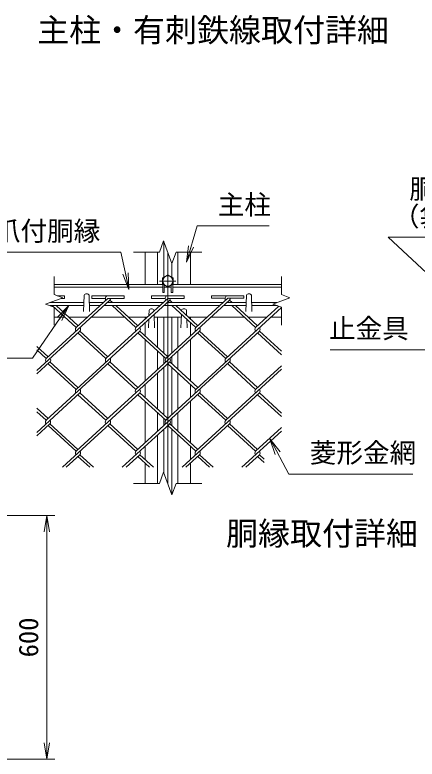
# Model space of a CAD drawing. Units: millimetres, scale not verified. Extents: x -4200 to 4200, y -2970 to 2970.
# Drawn here: x 1574 to 2566, y -551 to 1283 of the extents above; entities that cross this region are included whole.
import ezdxf
from ezdxf.enums import TextEntityAlignment as Align

# ---------------------------------------------------------------- set-up
doc = ezdxf.new("R2010")
doc.units = ezdxf.units.MM
doc.header["$LTSCALE"] = 20
doc.linetypes.add('USER1', pattern=[50.8, 31.75, -6.35, 6.35, -6.35])
for name, color, linetype, lineweight in [('0-1_D-STR1', 1, 'Continuous', 18), ('0-2_D-BMK', 2, 'USER1', 13), ('0-3_D-STR-DIM', 7, 'Continuous', 9), ('0-4_D-STR3', 3, 'Continuous', 13), ('0-8_0', 7, 'Continuous', 9), ('0-A_D-STR2', 7, 'Continuous', 9), ('0-B_D-STR-TXT', 7, 'Continuous', 9)]:
    doc.layers.add(name, color=color, linetype=linetype, lineweight=lineweight)
doc.layers.add('0-9_D-TTL-TXT', color=7, linetype='Continuous')
doc.styles.add('ＭＳ ゴシック', font='')
doc.styles.get('ＭＳ ゴシック').set_extended_font_data('MS Gothic')

# ---------------------------------------------------------------- blocks, each defined once
blk = doc.blocks.new('_Open')
at = {"layer": '0-8_0'}
blk.add_line((-20, 3.33), (0, 0), dxfattribs=at)
blk.add_lwpolyline([(-20, -3.33), (0, 0), (-20, 0)], dxfattribs=at)

msp = doc.modelspace()

# ---------------------------------------------------------------- linework, layer by layer
at = {"layer": '0-1_D-STR1'}
for p, q in [((1941.12, 725.72), (1941.12, 636.48)), ((1895.12, 618.24), (1895.12, 698.24)), ((1926.12, 618.24), (1926.12, 698.24)), ((1976.12, 618.24), (1976.12, 698.24)), ((2007.12, 618.24), (2007.12, 698.24)), ((1961.12, 670.77), (1961.12, 636.48)), ((1671.12, 618.24), (1938.62, 618.24)), ((1671.12, 612.24), (1938.62, 612.24)), ((1942.62, 612.24), (1959.62, 612.24)), ((1963.62, 618.24), (2231.12, 618.24)), ((1963.62, 612.24), (2231.12, 612.24)), ((1745.12, 591.99), (1743.72, 551.74)), ((1757.12, 591.99), (1758.53, 551.74)), ((2145.12, 591.99), (2143.72, 551.74)), ((2157.12, 591.99), (2158.53, 551.74)), ((1905.12, 555), (1904.66, 541.79)), ((1917.12, 555), (1917.18, 553.26)), ((1985.12, 555), (1985.07, 553.45)), ((1997.12, 555), (1997.58, 541.99)), ((1671.12, 538.24), (1697.3, 538.24)), ((1706.75, 538.24), (1753.34, 538.24)), ((1762.81, 538.24), (1844.76, 538.24)), ((1854.21, 538.24), (1900.79, 538.24)), ((1895.12, 533.05), (1895.12, 538.24)), ((1904.36, 533.05), (1903.62, 512)), ((1917.47, 545.06), (1918.62, 512)), ((1917.71, 538.24), (1984.54, 538.24)), ((1926.12, 463.69), (1926.12, 538.24)), ((1941.12, 538.24), (1941.12, 449.94)), ((1961.12, 538.24), (1961.12, 449.94)), ((1976.12, 463.69), (1976.12, 538.24)), ((1984.78, 545.04), (1983.62, 512)), ((1997.89, 533.02), (1998.62, 512)), ((2048.25, 538.24), (2001.66, 538.24)), ((2007.12, 533.24), (2007.12, 538.24)), ((2139.65, 538.24), (2057.49, 538.24)), ((2195.71, 538.24), (2149.12, 538.24)), ((2231.12, 538.24), (2205.18, 538.24)), ((1895.12, 492.07), (1895.12, 524.58)), ((2007.12, 492.1), (2007.12, 524.56)), ((1895.12, 380.79), (1895.12, 483.41)), ((2007.12, 380.79), (2007.12, 483.41)), ((1926.12, 409.19), (1926.12, 455.01)), ((1941.12, 441.26), (1941.12, 422.94)), ((1961.12, 441.26), (1961.12, 422.94)), ((1976.12, 409.19), (1976.12, 455.01)), ((1941.12, 414.26), (1941.12, 297.46)), ((1961.12, 414.26), (1961.12, 297.46)), ((1926.12, 311.21), (1926.12, 400.51)), ((1976.12, 311.21), (1976.12, 400.51)), ((1895.12, 339.62), (1895.12, 372.1)), ((2007.12, 339.62), (2007.12, 372.1)), ((1895.12, 228.31), (1895.12, 330.94)), ((2007.12, 228.31), (2007.12, 330.94)), ((1926.12, 256.71), (1926.12, 302.53)), ((1976.12, 256.71), (1976.12, 302.53)), ((1941.12, 288.78), (1941.12, 270.46)), ((1961.12, 288.78), (1961.12, 270.46)), ((1941.12, 261.78), (1941.12, 155.72)), ((1961.12, 261.78), (1961.12, 100.77)), ((1926.12, 128.24), (1926.12, 248.03)), ((1976.12, 128.24), (1976.12, 248.03)), ((1895.12, 187.14), (1895.12, 219.63)), ((2007.12, 187.14), (2007.12, 219.63)), ((1895.12, 128.24), (1895.12, 178.46)), ((2007.12, 128.24), (2007.12, 178.46))]:
    msp.add_line(p, q, dxfattribs=at)
for centre in [(1751.12, 589.49), (2151.12, 589.49), (1911.12, 552.5), (1991.12, 552.5)]:
    msp.add_arc(centre, 6.5, 22.61986, 157.38014, dxfattribs=at)
at = {"layer": '0-2_D-BMK'}
for p, q in [((1951.12, 698.24), (1951.12, 128.24)), ((1971.12, 627.24), (1931.12, 627.24))]:
    msp.add_line(p, q, dxfattribs=at)
at = {"layer": '0-3_D-STR-DIM'}
for p, q in [((1930.6, 698.24), (1867.12, 698.24)), ((2035.12, 698.24), (1971.64, 698.24)), ((1671.12, 638.24), (1671.12, 593.64)), ((2231.12, 638.24), (2231.12, 593.64)), ((1692.27, 585.94), (1671.12, 593.64)), ((1649.98, 570.55), (1692.27, 585.94)), ((1671.12, 562.85), (1649.98, 570.55)), ((1671.12, 562.85), (1671.12, 518.24)), ((2231.12, 562.85), (2231.12, 518.24)), ((1930.6, 128.24), (1940.86, 156.44)), ((1940.86, 156.44), (1961.38, 100.05)), ((1930.6, 128.24), (1867.12, 128.24)), ((1961.38, 100.05), (1971.64, 128.24)), ((2035.12, 128.24), (1971.64, 128.24)), ((1309.52, 49.24), (1673.13, 49.24)), ((1653.13, 9.24), (1653.13, -510.76)), ((1309.52, -550.76), (1673.13, -550.76))]:
    msp.add_line(p, q, dxfattribs=at)
for points in [[(1930.6, 698.24), (1940.86, 726.44), (1961.38, 670.05), (1971.64, 698.24)], [(2231.12, 562.85), (2209.98, 570.55), (2252.27, 585.94), (2231.12, 593.64)]]:
    msp.add_lwpolyline(points, dxfattribs=at)
at = {"layer": '0-4_D-STR3'}
for p, q in [((1938.62, 619.45), (1938.62, 599.24)), ((1942.62, 617.14), (1942.62, 599.24)), ((1959.62, 617.14), (1959.62, 599.24)), ((1963.62, 619.45), (1963.62, 599.24)), ((1938.62, 599.24), (1942.62, 599.24)), ((1959.62, 599.24), (1963.62, 599.24)), ((1660.8, 574.49), (1744.51, 574.49)), ((1757.73, 574.49), (1792.89, 574.49)), ((1802.36, 574.49), (1940.35, 574.49)), ((1949.58, 574.49), (2087.8, 574.49)), ((2097.04, 574.49), (2144.51, 574.49)), ((2157.73, 574.49), (2220.8, 574.49)), ((1661.14, 566.49), (1744.23, 566.49)), ((1758.01, 566.49), (1784.16, 566.49)), ((1793.63, 566.49), (1931.62, 566.49)), ((1940.85, 566.49), (2079.07, 566.49)), ((2088.31, 566.49), (2144.23, 566.49)), ((2158.01, 566.49), (2221.14, 566.49))]:
    msp.add_line(p, q, dxfattribs=at)
msp.add_lwpolyline([(1964.12, 634.75), (1951.12, 642.26), (1938.12, 634.75), (1938.12, 619.74), (1951.12, 612.23), (1964.12, 619.74)], close=True, dxfattribs=at)
msp.add_circle((1951.12, 627.24), 12.5, dxfattribs=at)
at = {"layer": '0-A_D-STR2'}
for p, q in [((1678.75, 590.86), (1696.32, 590.86)), ((1696.32, 584.46), (1696.32, 590.86)), ((1763.77, 584.46), (1763.77, 590.86)), ((1763.77, 590.86), (1843.77, 590.86)), ((1843.77, 584.46), (1843.77, 590.86)), ((1911.23, 584.46), (1911.23, 590.86)), ((1911.23, 590.86), (1991.23, 590.86)), ((1991.23, 584.46), (1991.23, 590.86)), ((2058.79, 584.56), (2058.79, 590.96)), ((2058.79, 590.96), (2138.79, 590.96)), ((2138.79, 584.56), (2138.79, 590.96)), ((1808.51, 580.12), (1651.59, 436.33)), ((1667.2, 574.49), (1665.38, 576.16)), ((1688.2, 584.46), (1696.32, 584.46)), ((1803.77, 584.46), (1725.31, 512.56)), ((1763.77, 584.46), (1797.35, 584.46)), ((1955.85, 580.23), (1798.93, 436.44)), ((1803.77, 584.46), (1843.77, 584.46)), ((1805.18, 574.49), (1803.77, 575.78)), ((1814.66, 574.49), (1808.51, 580.12)), ((1951.23, 584.46), (1872.76, 512.56)), ((1911.23, 584.46), (1944.8, 584.46)), ((2103.3, 580.23), (1946.39, 436.44)), ((1952.64, 574.49), (1951.11, 575.89)), ((1951.23, 584.46), (1991.23, 584.46)), ((1962.11, 574.49), (1955.85, 580.23)), ((2098.79, 584.56), (2020.22, 512.56)), ((2058.79, 584.56), (2092.37, 584.56)), ((2100.09, 574.49), (2098.57, 575.89)), ((2098.79, 584.56), (2138.79, 584.56)), ((2109.57, 574.49), (2103.3, 580.23)), ((1725.31, 512.56), (1666.46, 566.49)), ((1730.05, 516.9), (1675.93, 566.49)), ((1872.76, 512.56), (1813.91, 566.49)), ((1877.5, 516.9), (1823.39, 566.49)), ((2020.22, 512.56), (1961.37, 566.49)), ((2024.96, 516.9), (1970.84, 566.49)), ((2231.12, 562.02), (2093.95, 436.32)), ((2167.68, 512.56), (2108.83, 566.49)), ((2172.41, 516.9), (2118.3, 566.49)), ((2225, 565.08), (2167.68, 512.56)), ((1734.68, 504), (1628.62, 406.82)), ((1882.12, 503.99), (1725.2, 360.2)), ((1798.93, 436.44), (1729.94, 499.66)), ((1803.67, 440.78), (1734.68, 504)), ((2029.58, 503.99), (1872.66, 360.2)), ((1946.39, 436.44), (1877.39, 499.66)), ((1951.12, 440.78), (1882.13, 504)), ((2177.03, 503.99), (2020.11, 360.2)), ((2093.95, 436.32), (2024.84, 499.65)), ((2098.68, 440.66), (2029.58, 503.99)), ((2231.12, 445.74), (2172.29, 499.65)), ((2231.12, 454.42), (2177.03, 503.99)), ((1656.21, 440.78), (1628.62, 466.06)), ((1651.48, 436.44), (1628.62, 457.38)), ((1660.95, 427.76), (1628.62, 398.14)), ((1808.4, 427.76), (1651.48, 283.96)), ((1725.2, 360.2), (1656.21, 423.42)), ((1729.94, 364.54), (1660.95, 427.76)), ((1955.86, 427.76), (1798.93, 283.96)), ((1872.66, 360.2), (1803.67, 423.42)), ((1877.39, 364.54), (1808.4, 427.76)), ((2103.3, 427.75), (1946.39, 283.96)), ((2020.11, 360.2), (1951.12, 423.42)), ((2024.85, 364.54), (1955.86, 427.76)), ((2167.56, 360.19), (2098.98, 423.03)), ((2172.29, 364.53), (2103.3, 427.75)), ((2231.12, 409.76), (2093.84, 283.96)), ((2231.12, 418.44), (2167.56, 360.19)), ((1734.68, 351.52), (1628.62, 254.34)), ((1882.13, 351.52), (1725.2, 207.72)), ((1803.67, 288.3), (1734.68, 351.52)), ((2029.59, 351.52), (1872.66, 207.72)), ((1951.12, 288.3), (1882.13, 351.52)), ((2177.03, 351.51), (2020.11, 207.72)), ((2098.58, 288.3), (2029.59, 351.52)), ((2231.12, 301.94), (2177.03, 351.51)), ((1798.93, 283.96), (1729.94, 347.18)), ((1946.39, 283.96), (1877.81, 346.8)), ((2093.84, 283.96), (2024.85, 347.18)), ((2231.12, 293.26), (2172.29, 347.17)), ((1656.21, 288.3), (1628.62, 313.58)), ((1651.48, 283.96), (1628.62, 304.9)), ((1660.95, 275.28), (1628.62, 245.66)), ((1729.94, 212.06), (1660.95, 275.28)), ((1808.4, 275.28), (1691.59, 168.24)), ((1877.39, 212.06), (1808.4, 275.28)), ((1955.86, 275.28), (1839.05, 168.24)), ((2024.85, 212.06), (1955.86, 275.28)), ((2103.31, 275.28), (1986.51, 168.24)), ((2172.31, 212.06), (2103.31, 275.28)), ((1725.2, 207.72), (1656.21, 270.94)), ((1872.66, 207.72), (1803.67, 270.94)), ((2020.11, 207.72), (1951.12, 270.94)), ((2167.57, 207.72), (2098.58, 270.94)), ((2231.12, 257.28), (2133.96, 168.24)), ((2231.12, 265.96), (2167.57, 207.72)), ((1734.68, 199.04), (1701.07, 168.24)), ((1758.81, 168.24), (1729.94, 194.7)), ((1768.28, 168.24), (1734.68, 199.04)), ((1882.13, 199.04), (1848.52, 168.24)), ((1906.27, 168.24), (1877.39, 194.7)), ((1915.74, 168.24), (1882.13, 199.04)), ((2029.59, 199.04), (1995.98, 168.24)), ((2053.72, 168.24), (2024.85, 194.7)), ((2063.2, 168.24), (2029.59, 199.04)), ((2177.04, 199.04), (2143.43, 168.24)), ((2188.62, 179.75), (2172.31, 194.7)), ((2188.62, 188.43), (2177.04, 199.04))]:
    msp.add_line(p, q, dxfattribs=at)
for centre, start, end in [((1803.77, 584.46), 95, 222.5), ((1951.23, 584.46), 85, 222.5), ((2098.79, 584.56), 85, 222.5), ((1803.77, 584.46), 317.5, 0), ((1951.23, 584.46), 317.5, 0), ((2098.68, 584.46), 317.5, 0.89905), ((1730.05, 508.22), 137.5, 222.5), ((1730.05, 508.22), 317.5, 42.5), ((1877.5, 508.22), 137.5, 222.5), ((1877.5, 508.22), 317.5, 42.5), ((2024.96, 508.22), 137.5, 222.5), ((2024.96, 508.22), 317.5, 42.5), ((2172.41, 508.22), 137.5, 222.5), ((2172.41, 508.22), 317.5, 42.5), ((1656.32, 431.98), 137.5, 222.5), ((1656.32, 431.98), 317.5, 42.5), ((1803.77, 431.98), 137.5, 222.5), ((1803.77, 431.98), 317.5, 42.5), ((1951.23, 431.98), 137.5, 222.5), ((1951.23, 431.98), 317.5, 42.5), ((2098.68, 431.98), 137.5, 222.5), ((2098.68, 431.98), 317.5, 42.5), ((1729.94, 355.86), 137.5, 222.5), ((1729.94, 355.86), 317.5, 42.5), ((1877.39, 355.86), 137.5, 222.5), ((1877.39, 355.86), 317.5, 42.5), ((2024.96, 355.74), 137.5, 222.5), ((2024.96, 355.74), 317.5, 42.5), ((2172.41, 355.74), 137.5, 222.5), ((2172.41, 355.74), 317.5, 42.5), ((1656.2, 279.61), 137.5, 222.5), ((1656.2, 279.61), 317.5, 42.5), ((1803.66, 279.61), 137.5, 222.5), ((1803.66, 279.61), 317.5, 42.5), ((1951.11, 279.61), 137.5, 222.5), ((1951.11, 279.61), 317.5, 42.5), ((2098.57, 279.61), 137.5, 222.5), ((2098.57, 279.61), 317.5, 42.5), ((1729.94, 203.38), 137.5, 222.5), ((1729.94, 203.38), 317.5, 42.5), ((1877.39, 203.38), 137.5, 222.5), ((1877.39, 203.38), 317.5, 42.5), ((2024.96, 203.26), 137.5, 222.5), ((2024.96, 203.26), 317.5, 42.5), ((2172.41, 203.26), 137.5, 222.5), ((2172.41, 203.26), 317.5, 42.5)]:
    msp.add_arc(centre, 6.42, start, end, dxfattribs=at)
at = {"layer": '0-B_D-STR-TXT'}
for points in [[(2200.71, 762.94), (2023.39, 762.94), (1997.93, 675.8)], [(2965.36, 735.13), (2494.13, 735.13), (2601.35, 635.48)], [(1526.62, 698.11), (1835.66, 698.11), (1855.16, 608.53)], [(2351.54, 457.7), (2595.36, 457.7), (2639.68, 602.85)], [(1437.15, 437.36), (1618.02, 437.36), (1706.01, 564.84)], [(2555.37, 151.33), (2249.88, 151.33), (2203.99, 236.41)]]:
    msp.add_lwpolyline(points, dxfattribs=at)

# ---------------------------------------------------------------- block references
at = {"layer": '0-3_D-STR-DIM', "xscale": 2, "yscale": 2}
for p, rotation in [((1653.13, 49.24), 90), ((1653.13, -550.76), 270)]:
    msp.add_blockref('_Open', p, dxfattribs=dict(at, rotation=rotation))
at = {"layer": '0-B_D-STR-TXT', "xscale": 2, "yscale": 2}
for p, rotation in [((1997.37, 673.88), 253.7123), ((1855.58, 606.58), 282.27872), ((1707.15, 566.49), 55.3852), ((2203.04, 238.17), 118.34149)]:
    msp.add_blockref('_Open', p, dxfattribs=dict(at, rotation=rotation))

# ---------------------------------------------------------------- texts
at = {"layer": '0-3_D-STR-DIM', "style": 'ＭＳ ゴシック'}
msp.add_text('600', height=48.09, rotation=90, dxfattribs=at).set_placement((1646.38, -300.01), align=Align.BOTTOM_LEFT)
at = {"layer": '0-9_D-TTL-TXT', "style": 'ＭＳ ゴシック'}
for s, p in [('主柱・有刺鉄線取付詳細', (1629.43, 1199.25)), ('胴縁取付詳細', (2094.87, -41.12))]:
    msp.add_text(s, height=57.77, dxfattribs=at).set_placement(p, align=Align.BOTTOM_LEFT)
at = {"layer": '0-B_D-STR-TXT', "style": 'ＭＳ ゴシック'}
for s, p in [('胴縁B.N M8x82', (2546.57, 815.86)), ('主柱', (2074.31, 776.66)), ('（袋ナット）', (2505.96, 747.97)), ('爪付胴縁', (1522.56, 712.09)), ('止金具', (2348.24, 471.93)), ('菱形金網', (2301.05, 165.57))]:
    msp.add_text(s, height=48.09, dxfattribs=at).set_placement(p, align=Align.BOTTOM_LEFT)

doc.saveas('drawing.dxf')
